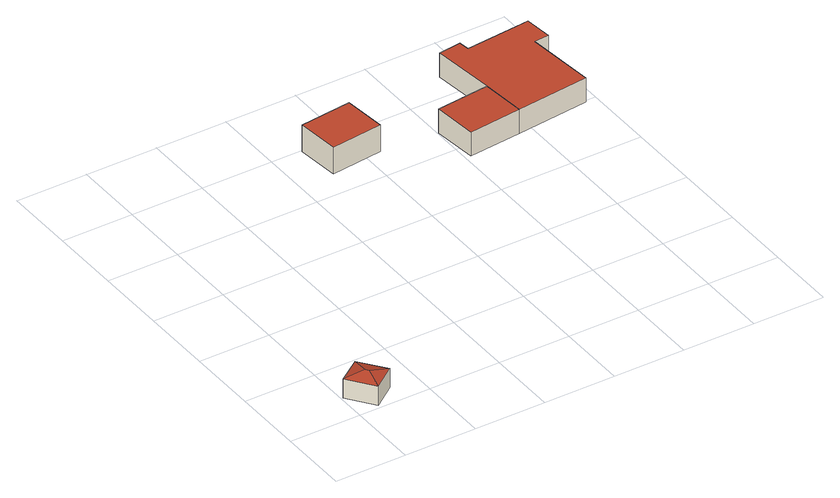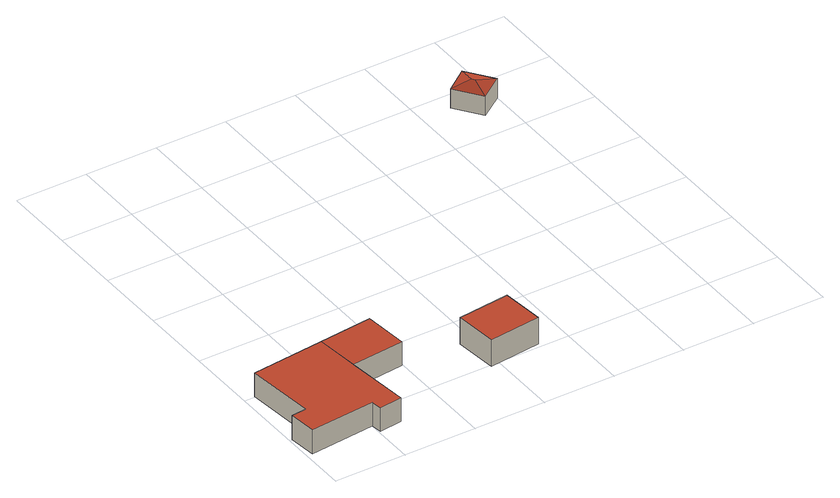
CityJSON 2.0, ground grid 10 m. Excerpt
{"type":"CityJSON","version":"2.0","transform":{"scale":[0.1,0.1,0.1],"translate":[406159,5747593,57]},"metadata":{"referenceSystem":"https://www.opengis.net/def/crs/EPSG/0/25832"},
"CityObjects":{
"building1":{"type":"Building","attributes":{"Gemeindeschluessel":"05515000","Geometrietyp2DReferenz":"3000","function":"31001_3070","roofType":"5000","measuredHeight":3.31},"geometry":[{"type":"Solid","lod":"2","boundaries":[[[[0,1,2,3]],[[4,5,1,0]],[[6,7,5,4]],[[3,2,7,6]],[[6,4,8]],[[8,4,0,9]],[[0,3,9]],[[9,3,6,8]],[[1,5,7,2]]]],"semantics":{"surfaces":[{"type":"WallSurface"},{"type":"RoofSurface"},{"type":"GroundSurface"}],"values":[[0,0,0,0,1,1,1,1,2]]}}]},
"building2":{"type":"Building","attributes":{"Gemeindeschluessel":"05515000","Geometrietyp2DReferenz":"3000","function":"31001_3070","roofType":"1000","measuredHeight":3.95},"geometry":[{"type":"Solid","lod":"2","boundaries":[[[[10,11,12,13]],[[14,15,11,10]],[[16,17,15,14]],[[13,12,17,16]],[[14,10,13,16]],[[11,15,17,12]]]],"semantics":{"surfaces":[{"type":"WallSurface"},{"type":"RoofSurface"},{"type":"GroundSurface"}],"values":[[0,0,0,0,1,2]]}}]},
"building3":{"type":"Building","attributes":{"Gemeindeschluessel":"05515000","Geometrietyp2DReferenz":"3000","function":"31001_3070"},"children":["building3-1","building3-2"]},
"building3-1":{"type":"BuildingPart","attributes":{"roofType":"1000","measuredHeight":3.52},"parents":["building3"],"geometry":[{"type":"Solid","lod":"2","boundaries":[[[[18,19,20,21]],[[22,23,19,18]],[[24,25,23,22]],[[26,27,25,24]],[[28,29,27,26]],[[30,31,29,28]],[[32,33,34,35]],[[21,20,33,32]],[[35,30,28,26,24,22,18,21,32]],[[19,23,25,27,29,31,34,33,20]],[[34,31,30,35]]]],"semantics":{"surfaces":[{"type":"WallSurface"},{"type":"RoofSurface"},{"type":"GroundSurface"},{"type":"ClosureSurface"}],"values":[[0,0,0,0,0,0,0,0,1,2,3]]}}]},
"building3-2":{"type":"BuildingPart","attributes":{"roofType":"1000","measuredHeight":3.45},"parents":["building3"],"geometry":[{"type":"Solid","lod":"2","boundaries":[[[[36,37,38,39]],[[35,34,37,36]],[[39,38,31,30]],[[35,36,39,30]],[[37,34,31,38]],[[34,35,30,31]]]],"semantics":{"surfaces":[{"type":"WallSurface"},{"type":"RoofSurface"},{"type":"GroundSurface"},{"type":"ClosureSurface"}],"values":[[0,0,0,1,2,3]]}}]}
},
"vertices":[
[28,2,39],[28,2,11],[60,26,11],[60,26,39],[1,39,39],[1,39,11],[33,62,39],[33,62,11],[29,34,45],[32,30,45],
[241,496,50],[241,496,11],[247,436,11],[247,436,50],[314,504,50],[314,504,11],[320,444,50],[320,444,11],
[500,527,44],[500,527,9],[498,542,9],[498,542,44],[592,536,44],[592,536,9],[596,497,44],[596,497,9],[575,495,44],[575,495,9],[585,398,44],[585,398,9],[482,387,44],[482,387,9],[466,538,44],[466,538,9],[476,449,9],[476,449,44],
[401,441,44],[401,441,9],[407,379,9],[407,379,44]
]}
